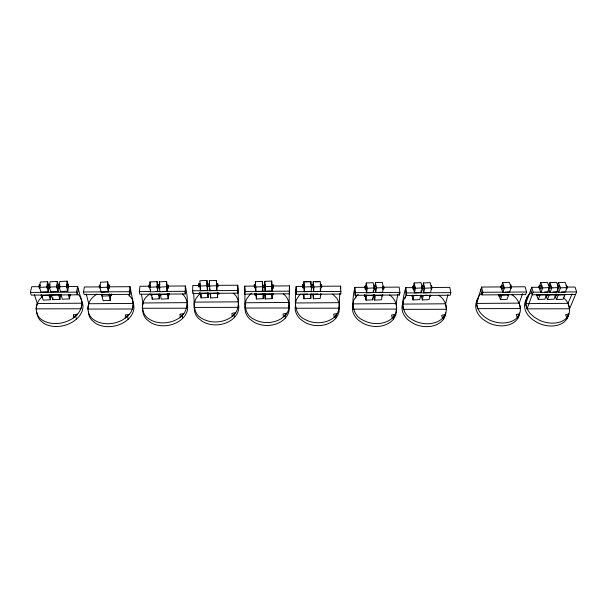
<?xml version="1.0" encoding="UTF-8"?>
<svg xmlns="http://www.w3.org/2000/svg" width="607" height="607" viewBox="0 0 607 607"><rect width="100%" height="100%" fill="white"/><g stroke="black" fill="none" stroke-linecap="round" stroke-linejoin="round"><path stroke-width="0.91" d="M313.22 285.404L313.333 284.213L313.379 287.422M263.681 284.987C263.772 283.552 264.03 289.334 263.795 287.468M271.701 284.782L271.716 281.064L264.728 281.382L264.758 286.034M272.111 298.598L272.126 294.054L265.168 294.387L265.191 298.932L272.111 298.598L271.807 295.093M264.895 287.794L265.176 291.314L272.156 290.981L271.716 281.064M272.68 285.988L289.456 285.882L288.962 307.977L245.099 308.037L245.016 303.583L246.434 299.281L249.234 295.419A22.239 17.034 -0.2 0 1 251.784 293.211M168.093 294.114L168.025 295.101L167.79 293.485M320.428 294.031L320.2 294.896M321.581 293.978L321.346 294.843M289.456 285.882L289.554 293.811L244.727 294.107L244.712 286.155L254.963 286.094M244.727 294.107L244.803 288.818M199.308 285.449L192.745 285.487L192.669 293.454L237.747 293.158L237.739 285.214L218.057 285.336M237.747 293.158L237.853 287.87M167.259 286.17L166.591 281.496L159.421 281.823L159.262 287.111L159.982 291.785L167.137 291.443L167.236 287.05M168.238 298.773L167.578 294.205L160.498 294.539L161.204 299.107L168.238 298.773L168.336 294.357M167.137 291.443L166.462 286.777L166.591 281.496M285.29 318.136L285.358 315.306C291.261 309.115 289.918 298.568 283.257 293.796M302.734 294.069L302.643 294.827L302.514 294.228M303.895 294.016L303.758 294.676M159.307 298.819L158.586 294.243L151.492 294.577L152.258 299.152L159.307 298.819L159.413 295.29M157.729 285.366L157.137 281.618L149.967 281.952L149.747 287.24L150.528 291.914L157.699 291.58L157.812 288.059M157.699 291.58L156.963 286.906L157.137 281.618M200.902 293.583L200.742 292.703M244.993 294.395C244.773 303.515 244.037 314.745 253.961 319.297A22.239 17.034 -0.2 0 0 281.398 318.554L285.358 315.306M200.007 283.598L200.007 284.486M200.227 286.739L200.098 286.254M339.92 293.416C338.683 302.149 341.468 313.409 332.279 318.728A22.155 16.958 4 0 1 305.025 319.472C292.02 313.493 295.692 297.733 296.163 286.421L302.787 286.383M313.356 294.274L313.242 295.025L313.06 294.054M373.601 288.575L373.616 287.718M152.258 299.152L152.327 297.384M321.718 286.269L340.648 286.147L340.838 294.054L296.277 294.349L296.163 286.421M150.528 291.914L150.619 289.691M168.306 286.087L185.294 285.98C187.867 297.157 190.021 312.544 177.881 318.85A22.679 17.004 -8.2 0 1 150.035 319.593C140.885 314.972 139.921 301.891 147.797 295.571A22.679 17.004 -8.2 0 1 149.861 293.879M321.27 285.161C321.551 282.543 321.968 289.349 321.384 287.286M303.705 285.427L303.879 281.716L310.83 281.39L311.512 286.663L311.232 291.299L304.289 291.626L303.766 287.232M311.088 293.894L310.814 298.432L303.948 298.765L304.168 294.22L307.628 294.061M304.289 291.626L304.524 286.997L303.879 281.716M159.929 295.177L159.846 295.784L159.595 294.167M263.142 295.207L263.15 293.689M237.739 285.214L238.475 301.831L238.156 307.362L194.065 307.423L194.225 302.961L195.871 298.659L198.899 294.79A22.398 17.019 -4.4 0 1 200.166 293.644M310.67 284.175L310.83 281.39M313.007 285.411L313.235 281.701L320.17 281.375L320.906 286.648L320.564 291.277L313.637 291.603L313.068 287.217M313.432 284.44L313.538 282.839M313.637 291.603L313.925 286.974L313.235 281.701M320.572 293.932L320.246 298.462L313.387 298.796L313.675 294.258L317.985 294.054M216.653 286.906L216.502 283.666M149.421 286.2L139.982 286.261L139.322 291.588L139.807 294.258L185.211 293.955L185.613 288.651M185.211 293.955L185.294 285.98M303.902 284.903C304.335 283.408 304.266 291.997 303.895 285.654M102.196 294.327L102.037 296.11L103.129 300.693L110.239 300.359L109.192 295.776L109.343 293.993M110.239 300.359L110.671 295.025M108.41 285.002L107.705 281.876L100.512 282.202L100.018 287.551L101.134 292.233L108.312 291.899L108.615 288.34M271.86 284.903L271.997 287.938M108.312 291.899L107.242 287.217L107.705 281.876M193.534 292.817C194.885 301.945 191.941 313.811 202.381 318.698A22.398 17.019 -4.4 0 0 230.007 317.962C239.075 313.212 241.798 299.471 233.171 293.166M108.623 286.838L130.05 286.701L133.328 303.417L132.887 307.893L130.922 312.302L127.561 316.406L122.971 319.692A23.051 16.92 -11.7 0 1 94.889 320.443C85.617 315.519 86.012 302.271 93.986 296.307A23.051 16.92 -11.7 0 1 96.938 294.076M335.762 318.311L336.035 315.488M340.383 288.795L340.648 286.147M209.294 294.099L209.165 293.022M182.388 293.94C186.144 297.195 188.36 303.045 186.653 308.204L142.266 308.265L143.017 302.961L141.423 294.19M381.606 295.381L381.515 295.966M110.231 295.252L110.079 295.859L109.708 294.236M207.283 286.8L207.093 283.37L207.154 283.803M389.497 294.949C398.04 300.139 399.444 313.994 390.407 319.616A22.186 16.829 8.7 0 1 363.343 320.352C350.14 314.593 352.295 298.826 354.92 287.392L365.27 287.331M383.138 287.217L399.133 287.119L399.914 292.377L399.429 295.002L355.141 295.305L355.459 292.665L354.92 287.392M61.011 294.638L62.369 299.236L69.517 298.902L69.957 295.351M355.846 298.029L356.028 296.573A22.186 16.829 8.7 0 1 358.297 294.372M67.779 291.163L68.454 285.859L67.127 281.155L59.85 281.489L59.122 286.8L60.51 291.497L67.779 291.163L66.444 286.466L67.127 281.155M161.09 295.427L160.809 294.554M59.956 299.342L58.583 294.744L51.375 295.078L52.801 299.676L59.956 299.342L60.556 294.896M100.238 286.883L84.396 286.982L83.485 291.982L84.191 294.653L129.913 294.357L129.382 291.686L130.05 286.701M129.913 294.357L130.573 289.38M58.522 285.366L57.361 281.443L50.07 281.769L49.288 287.096L50.738 291.792L58.029 291.459L58.507 287.915M99.859 287.748C98.895 289.638 99.389 281.792 99.859 286.458M365.869 285.76L366.249 282.983L373.138 282.665L374.162 287.93L373.48 292.544L366.598 292.877L365.778 288.484M159.664 284.88L159.869 285.024M366.598 292.877L367.235 288.264L366.249 282.983M365.991 300.139L366.62 295.624L373.48 295.29L372.804 299.805L365.991 300.139L365.194 295.761M58.029 291.459L56.618 286.762L57.361 281.443M52.801 299.676L53.052 297.9M157.6 287.938L157.433 284.88M50.381 299.775L48.939 295.177L41.716 295.518L43.203 300.116L50.381 299.775L50.889 296.216M412.1 295.252L411.895 295.981L411.516 295.412M48.56 284.812L47.589 281.671L40.335 281.997L39.493 287.361L41.01 292.058L48.257 291.724L48.78 288.158M413.238 295.199L413.026 295.928L412.646 295.351M374.86 286.345L375.414 282.65L382.281 282.323L383.358 287.589L382.615 292.195L375.748 292.528L375.065 289.023M48.257 291.724L46.785 287.028L47.589 281.671M78.174 294.425C86.429 302.172 79.904 315.223 70.89 319.51A23.445 16.768 -14.5 0 1 42.611 320.268C33.658 315.276 34.682 302.392 42.361 296.724M375.748 292.528L376.446 287.915L375.414 282.65M374.663 300.093L375.338 295.579L382.182 295.245L381.462 299.759L374.663 300.093L373.988 296.595M129.2 296.148L128.904 294.668L132.22 299.168L133.328 303.417L132.402 308.993L87.704 309.062L88.759 303.735L86.24 294.061M70.738 294.85L70.435 295.434L70.169 294.699M356.028 296.573L353.676 300.419L352.75 304.706L353.327 309.138L396.712 309.077L396.121 303.576L397.805 294.357M393.419 319.191L393.935 316.376M61.193 295.283L60.875 295.867L60.533 294.721M59.994 295.343L59.668 295.928L59.327 294.774M39.212 286.671L31.716 286.716L30.35 292.445L31.261 295.123L77.286 294.82L76.558 292.149L77.643 286.436L68.272 286.496M77.286 294.82L78.364 289.122M366.104 286.072C366.757 284.577 366.886 290.541 366.188 288.545M438.489 295.252C447.291 300.177 449.575 313.857 440.743 319.79A22.269 16.632 12.3 0 1 413.875 320.526C399.74 313.736 401.963 300.7 405.825 287.65L413.306 287.604M405.081 298.257L405.362 296.8A22.269 16.632 12.3 0 1 406.584 295.45M431.076 287.49L449.779 287.377L450.842 292.627L450.166 295.245L406.136 295.541L406.644 292.915L405.825 287.65M413.602 285.745L414.164 282.976L420.992 282.657L422.282 287.908L421.288 292.506L414.467 292.84L413.435 288.462M420.734 295.085L419.763 299.592L413.01 299.926L413.936 295.419L417.335 295.252M414.467 292.84L415.408 288.234L414.164 282.976M374.208 286.231L374.405 285.798L374.451 289.205M375.361 286.178C376.074 284.668 376.188 290.654 375.452 288.644M373.973 296.262L374.071 294.827M422.813 285.722L423.405 282.961L430.226 282.634L431.562 287.885L430.515 292.483L423.701 292.817L422.631 288.439M77.643 286.436L82.157 303.197L80.936 308.788L35.988 308.857L37.331 303.515L34.387 294.699M423.701 292.817L424.71 288.219L423.405 282.961M430.113 295.123L429.081 299.623L422.335 299.957L423.322 295.45L427.563 295.245M382.714 289.281L382.691 286.557M312.097 284.448L312.218 287.475M405.362 296.8L403.23 300.64L402.532 304.911L403.329 309.342L446.479 309.274L445.606 303.788L447.943 294.6M443.36 319.365L444.081 316.558M101.748 295.45L101.24 294.122M511.58 294.57C519.85 299.137 524.395 312.529 515.624 319.032A22.497 16.222 16.7 0 1 489.045 319.768C482.793 316.505 477.056 310.867 476.677 303.432L481.571 287.05L501.443 286.929M510.904 286.868L525.093 286.777L526.565 291.997L525.609 294.607L482.019 294.903L482.808 292.286L481.571 287.05M501.42 286.443L502.664 282.619L509.394 282.301L511.162 287.528L509.599 292.104L502.877 292.43L501.17 287.21M500.434 299.661L501.913 295.177L508.613 294.85L507.088 299.327L500.434 299.661L498.749 294.456M502.877 292.43L504.394 287.855L502.664 282.619M69.486 295.214L68.97 294.752M481.928 293.037A22.497 16.222 16.7 0 0 478.794 296.17L476.973 299.995L476.609 304.244L477.747 308.644L520.495 308.576L519.213 303.121L522.604 293.682M517.642 318.614L518.666 315.822M563.751 297.969C570.155 303.007 572.105 313.773 565.261 319.206A22.725 15.941 19.1 0 1 538.864 319.942L533.857 316.869L529.828 313.083L527.051 308.842L533.166 292.179L531.762 287.308L539.289 287.263M531.929 292.263A22.725 15.941 19.1 0 0 527.453 296.406L526.39 299.289A22.626 15.926 19.1 0 0 532.749 319.737L537.726 322.803A22.626 15.926 19.1 0 0 568.349 314.866M566.559 287.088L575.026 287.035L576.65 291.891L569.571 308.781L527.051 308.842L525.723 303.644L531.762 287.308M540.784 282.672L539.046 287.248L540.958 292.453L547.635 292.126L549.441 287.559L547.468 282.346L540.784 282.672L542.719 287.885L540.958 292.453M538.25 299.494L539.98 295.017L546.634 294.683L544.866 299.16L538.25 299.494L536.368 294.296M548.69 285.7L549.889 282.65L556.566 282.331L558.584 287.543L556.725 292.104L550.056 292.43L548.743 288.962M550.056 292.43L551.869 287.87L549.889 282.65M547.423 299.524L549.206 295.048L555.853 294.721L554.032 299.198L547.423 299.524L546.141 296.064M557.522 284.926L558.448 282.634L565.117 282.316L567.181 287.521L565.269 292.088L558.607 292.415L557.605 289.812M159.96 288.029L159.74 287.339M558.607 292.415L560.481 287.847L558.448 282.634M556.482 299.577L558.326 295.108L564.958 294.774L563.076 299.243L556.482 299.577L555.17 296.117M158.768 288.082L158.533 284.645L158.67 285.085M527.453 296.406L525.844 300.215L525.7 304.448L527.051 308.842M569.571 308.781L568.015 303.333L572.067 293.925M566.892 318.789L568.114 316.004M150.893 295.313L150.604 294.236M150.217 284.486L150.217 287.232M66.861 284.235L66.808 287.346M59.767 284.637L59.797 288.006M320.192 284.463L320.496 286.292M208.072 297.559L207.677 292.991L200.651 293.325L201.092 297.893L208.072 297.559L207.989 293.166M217.617 297.589L217.283 293.029L210.265 293.363L210.652 297.923L217.617 297.589L217.511 294.076M415.408 288.234L422.282 287.908M424.71 288.219L431.562 287.885M256.086 294.585L256.389 298.978L263.317 298.644L263.279 294.099L256.306 294.425L256.222 295.199L256.162 294.592M504.394 287.855L511.162 287.528M542.719 287.885L549.441 287.559M551.869 287.87L558.584 287.543M560.481 287.847L567.181 287.521M100.018 287.551L107.242 287.217M255.448 285.449L255.38 281.724L262.383 281.398L262.839 291.33L255.835 291.663L255.532 287.255M149.747 287.24L156.963 286.906M159.262 287.111L166.462 286.777M199.938 286.049L207.033 285.722L207.442 290.381L200.386 290.707L199.878 280.753L206.934 280.426L207.26 284.159M209.445 286.034L216.532 285.7L216.881 290.358L209.84 290.692L209.332 280.738L216.38 280.411L216.653 284.144M305.602 281.959L310.26 281.739M315.314 281.952L319.639 281.747M255.835 291.663L255.752 287.02L262.793 286.686M265.176 291.314L265.145 286.671L272.179 286.345M102.037 296.11L109.192 295.776M304.524 286.997L311.512 286.663M313.925 286.974L320.906 286.648M367.235 288.264L374.162 287.93M376.446 287.915L383.358 287.589C383.351 282.908 384.701 290.67 383.472 288.811M39.493 287.361L46.785 287.028M49.288 287.096L56.618 286.762M59.122 286.8L66.444 286.466M192.381 290.791L237.625 290.503M83.485 291.982L129.382 291.686M139.322 291.588L150.475 291.519M156.06 291.481L160.711 291.451M162.57 291.436L184.892 291.299M30.35 292.445L76.558 292.149M244.636 291.451L289.63 291.163M296.375 291.709L341.104 291.413M355.459 292.665L399.914 292.377M482.808 292.286L503.286 292.149M505.153 292.142L526.565 291.997M406.644 292.915L450.842 292.627M533.166 292.179L540.731 292.134M544.509 292.111L550.185 292.073M553.015 292.05L558.69 292.013M561.528 291.997L576.65 291.891M575.519 294.494L532.195 294.79L530.799 289.926M194.536 302.142L238.475 301.831M37.331 303.515L82.157 303.197M143.017 302.961L187.267 302.643M88.759 303.735L133.328 303.417M245.281 302.764L288.985 302.453M295.541 302.984L338.987 302.665L339.252 308.174L295.624 308.242L295.313 303.796L296.504 299.509L299.092 295.655A22.155 16.958 4 0 1 300.852 293.97M352.933 303.887L396.121 303.576M476.677 303.432L519.213 303.121M402.661 304.099L445.606 303.788M525.723 303.644L568.015 303.333M152.031 295.351L151.796 294.183M332.75 294.099L337.022 298.469L338.987 302.665M210.439 294.107L210.371 293.378M311.103 287.733L311.103 284.607M68.424 295.07L69.517 298.902M75.685 316.217L76.505 319.085M382.266 295.48L382.585 296.049L382.767 294.478M420.863 290.761L421.288 292.506M421.281 295.594L422.335 299.957M480.79 289.676L482.019 294.903M311.998 294.782L312.203 293.917M411.994 295.556L413.01 299.926M310.845 294.843L311.042 293.978M365.664 295.784L365.953 296.353L366.104 294.782M262.535 284.607L262.672 288.029M127.561 316.406L128.153 319.259M149.178 284.979C148.457 283.697 149.345 290.654 149.322 286.656M373.138 290.791L373.48 292.544M372.47 298.06L372.804 299.805M160.21 295.23L160.081 294.228M108.107 285.76C106.999 283.272 108.266 291.853 108.198 286.625M149.967 281.952L150.225 283.507M405.324 290.283L406.136 295.541M159.421 281.823L159.853 284.63M399.171 293.249L399.429 295.002M320.208 288.644L320.564 291.277M271.898 294.653L271.959 293.34M312.817 294.418L313.387 298.796M182.252 315.579L182.608 318.425M310.481 295.806L310.814 298.432M303.424 294.38L303.948 298.765M264.993 295.268L265.009 293.507M374.193 295.343L374.527 296.747L374.739 294.699M373.055 295.397L373.388 296.8L373.593 294.752M354.602 290.032L355.141 295.305M208.338 283.75C208.125 282.407 208.436 288.166 208.467 286.238M158.897 294.289L159.117 295.457L159.193 294.038M209.521 283.697C209.316 282.232 209.612 288.143 209.65 286.185M264.971 287.415C265.267 289.402 264.804 282.027 264.872 285.692M264.257 294.645L264.326 295.245L264.318 293.636M271.928 288.348L272.156 290.981M209.332 280.738L209.567 283.537M110.899 294.183L111.271 295.806L111.422 293.925M264.728 281.382L265.145 286.671M264.918 295.419L265.191 298.932M262.565 287.809L262.839 291.33M263.112 296.011L263.317 298.644M255.6 287.308C255.782 289.22 255.539 283.423 255.479 284.827M263.779 294.645L263.878 295.624L263.84 293.56M199.574 292.764L199.703 293.932L199.718 292.953M255.38 281.724L255.752 287.02M168.974 293.424L169.201 295.048L169.262 293.629M207.996 293.075L208.11 294.243L208.095 292.832M272.975 293.485L273.112 294.896L273.12 293.287M218.672 293.082L218.77 294.251L218.732 292.84M364.397 294.577L364.739 296.436L364.951 294.835M217.481 292.688L217.602 294.008M234.165 314.707L234.31 317.544M254.925 293.386L255.054 295.252L255.023 293.644M256.192 293.583L256.389 298.978M296.064 289.076L296.277 294.349M41.284 294.759L41.306 295.222A1.768 0.417 87 0 0 41.61 296.686A1.768 0.417 87 0 0 42.02 296.55M244.712 286.155L244.932 292.536M289.38 288.537L289.554 293.811M216.775 286.838L216.881 290.358M216.38 280.411L216.532 285.7M210.568 294.41L210.652 297.923M209.802 288.924L209.84 290.692M207.571 287.71L207.609 289.471M207.374 286.853L207.442 290.381M206.934 280.426L207.033 285.722M201.038 293.492L201.092 297.893M200.348 287.179L200.386 290.707M262.383 281.398L262.414 284.19M396.227 309.115A22.087 16.806 8.7 0 1 386.158 324.548A22.087 16.806 8.7 0 1 362.94 323.243L358.418 320.147A22.087 16.806 8.7 0 1 353.327 303.333M445.834 312.833A22.178 16.609 12.4 0 1 413.253 323.41L408.602 320.321A22.178 16.609 12.4 0 1 403.359 301.945M422.229 285.54A1.745 0.395 87.3 0 1 422.791 287.597A1.745 0.395 87.3 0 1 422.229 288.704M423.284 285.639A1.745 0.402 87.3 0 1 423.807 286.163A1.745 0.402 87.3 0 1 423.876 288.408A1.745 0.402 87.3 0 1 423.375 288.651M413.966 286.14A1.745 0.379 87.3 0 1 414.513 286.299A1.745 0.379 87.3 0 1 414.589 288.765A1.745 0.379 87.3 0 1 414.042 288.606M431.122 286.056A1.745 0.417 87.3 0 1 431.721 286.216A1.745 0.417 87.3 0 1 431.789 288.674A1.745 0.417 87.3 0 1 431.19 288.515M421.562 286.534A1.745 0.395 87.3 0 1 421.562 288.621M430.712 295.161A1.73 0.41 87.2 0 1 430.454 296.292A1.73 0.41 87.2 0 1 430.037 295.723M429.574 295.222A1.73 0.41 87.2 0 1 429.415 296.208M421.455 295.108A1.73 0.387 87.2 0 1 420.909 295.966M548.478 285.358A1.738 0.66 87.2 0 1 549.365 286.011A1.738 0.66 87.2 0 1 549.289 288.31A1.738 0.66 87.2 0 1 548.387 288.052M508.712 294.524A1.722 0.569 87.1 0 1 507.892 295.374M564.776 294.759A1.715 0.683 86.9 0 1 564.131 295.905M538.796 294.805A1.715 0.63 87 0 1 537.931 295.252M422.571 295.457A1.73 0.395 87.2 0 1 422.04 295.913M540.48 285.556A1.738 0.645 87.2 0 1 541.307 286.087A1.738 0.645 87.2 0 1 541.345 288.31A1.738 0.645 87.2 0 1 540.534 288.553M502.429 285.594A1.738 0.569 87.3 0 1 503.157 286.117A1.738 0.569 87.3 0 1 503.211 288.348A1.738 0.569 87.3 0 1 502.497 288.591M510.624 285.002A1.738 0.584 87.3 0 1 511.398 287.035A1.738 0.584 87.3 0 1 510.548 288.143M537.681 294.858A1.722 0.63 87 0 1 536.58 294.638M546.922 294.274A1.715 0.653 87 0 1 546.619 295.692A1.715 0.653 87 0 1 545.966 295.563M555.982 293.879A1.715 0.668 86.9 0 1 555.769 295.632A1.715 0.668 86.9 0 1 555.026 295.617M557.583 285.601A1.73 0.675 87.2 0 1 557.916 286.701M557.628 288.598A1.73 0.675 87.2 0 1 557.469 288.742M519.562 312.992A22.398 16.207 16.8 0 1 488.119 322.636L483.263 319.563A22.398 16.207 16.8 0 1 477.929 299.069M557.12 294.274A1.715 0.668 86.9 0 1 556.725 295.776A1.715 0.668 86.9 0 1 555.989 295.268M500.851 294.752A1.722 0.554 87.1 0 1 500.6 296.17A1.722 0.554 87.1 0 1 500.039 296.041M499.728 294.805A1.722 0.554 87.1 0 1 499.204 296.391A1.722 0.554 87.1 0 1 498.613 294.554M565.952 285.594A1.73 0.698 87.2 0 1 566.847 286.117A1.73 0.698 87.2 0 1 566.877 288.34A1.73 0.698 87.2 0 1 565.997 288.583M548.03 294.22A1.715 0.653 87 0 1 547.651 295.723A1.715 0.653 87 0 1 546.93 295.207M510.168 285.988A1.738 0.584 87.3 0 1 510.267 286.868M549.464 285.563A1.738 0.668 87.2 0 1 550.412 285.715A1.738 0.668 87.2 0 1 550.45 288.158A1.738 0.668 87.2 0 1 549.51 287.999M557.879 285.692A1.73 0.683 87.2 0 1 558.804 285.738A1.73 0.683 87.2 0 1 558.964 288.075A1.73 0.683 87.2 0 1 558.061 288.431M288.902 305.374A22.148 17.011 -0.3 0 1 278.856 322.848A22.148 17.011 -0.3 0 1 254.022 322.203L249.796 319.092A22.148 17.011 -0.3 0 1 245.114 306.512M339.184 308.227A22.064 16.943 4 0 1 328.144 323.683A22.064 16.943 4 0 1 304.873 322.37L300.511 319.267A22.064 16.943 4 0 1 295.207 306.717M187.609 305.587A22.588 16.981 -8.3 0 1 175.605 323.174A22.588 16.981 -8.3 0 1 150.551 322.522L146.598 319.388A22.588 16.981 -8.3 0 1 142.782 309.418M238.604 304.767A22.307 17.004 -4.4 0 1 227.595 322.271A22.307 17.004 -4.4 0 1 202.67 321.619L198.588 318.5A22.307 17.004 -4.4 0 1 194.536 305.905M39.743 288.09A1.783 0.425 86.8 0 1 39.129 287.604A1.783 0.425 86.8 0 1 39.114 285.131A1.783 0.425 86.8 0 1 39.728 285.624M132.804 302.119A22.952 16.897 -11.8 0 1 123.426 322.719A22.952 16.897 -11.8 0 1 95.64 323.372L91.839 320.23A22.952 16.897 -11.8 0 1 88.478 312.006M51.572 296.026A1.768 0.395 87 0 1 51.185 296.155A1.768 0.395 87 0 1 50.889 294.699M50.434 295.776A1.768 0.395 87 0 1 50.032 296.299A1.768 0.395 87 0 1 49.683 294.759M82.074 301.899A23.347 16.746 -14.6 0 1 71.565 322.552A23.347 16.746 -14.6 0 1 43.598 323.205L39.941 320.056A23.347 16.746 -14.6 0 1 37.004 312.704M40.229 286.216A1.783 0.425 86.8 0 1 40.35 285.085M49.266 288.052A1.783 0.402 86.9 0 1 48.742 287.217A1.783 0.402 86.9 0 1 48.727 284.971A1.783 0.402 86.9 0 1 49.25 285.032M48.203 287.597A1.783 0.402 86.9 0 1 47.634 287.756A1.783 0.402 86.9 0 1 47.467 285.244A1.783 0.402 86.9 0 1 48.036 285.085M41.982 296.459A1.768 0.417 87 0 1 41.519 296.482A1.768 0.417 87 0 1 41.253 294.676M58.955 287.946A1.783 0.379 86.9 0 1 58.454 287.695A1.783 0.379 86.9 0 1 58.31 285.411A1.783 0.379 86.9 0 1 58.758 284.873M57.468 288.272A1.783 0.387 86.9 0 1 57.369 288.12M57.187 287.513A1.783 0.387 86.9 0 1 57.164 285.04M50.07 287.65A1.783 0.402 86.9 0 1 49.986 287.301M49.873 286.421A1.783 0.402 86.9 0 1 50.055 284.622M109.419 287.035C108.865 292.733 108.577 279.766 109.419 287.035M199.043 286.496L199.02 287.088L198.838 283.568L199.043 286.496M166.804 285.404L167.069 288.34L166.872 284.812L166.804 285.404M167.995 285.351C168.314 293.075 168.45 283.287 167.995 285.351M180.089 314.259L180.059 317.173L183.807 313.493L180.089 314.259M67.825 285.161C68.416 292.582 68.993 281.269 67.825 285.161M254.31 284.478L254.477 287.961L254.318 284.448M273.036 284.842L273.218 288.173L273.036 284.842M302.741 284.956L302.969 288.022L302.825 284.516L302.741 284.956M364.913 286.474C365.315 294.243 365.793 283.196 364.913 286.474M217.837 286.853L217.655 283.423L217.837 286.853M412.775 286.542C413.117 293.963 414.209 283.56 412.775 286.542M125.452 315.079L125.262 318.007L129.238 314.312L125.452 315.079M73.629 314.889L73.28 317.825L77.476 314.115L73.629 314.889M568.88 313.963L566.703 317.567L565.61 314.714L568.88 313.963M519.531 313.773L517.156 317.385L516.208 314.525L519.531 313.773M445.098 314.502L442.427 318.129L441.684 315.253L445.098 314.502M395.058 314.312L392.183 317.954L391.583 315.071L395.058 314.312M337.28 313.417L334.169 317.066L333.736 314.176L337.28 313.417M286.701 313.227L283.386 316.884L283.105 313.994L286.701 313.227M235.615 312.628L232.086 316.293L231.957 313.387L235.615 312.628M501.109 286.238A1.738 0.561 87.3 0 0 501.655 288.94A1.738 0.561 87.3 0 0 502.095 286.436A1.738 0.561 87.3 0 0 501.109 286.238M539.13 286.2A1.738 0.645 87.2 0 0 539.737 288.894A1.738 0.645 87.2 0 0 540.253 286.405A1.738 0.645 87.2 0 0 539.13 286.2"/></g></svg>
